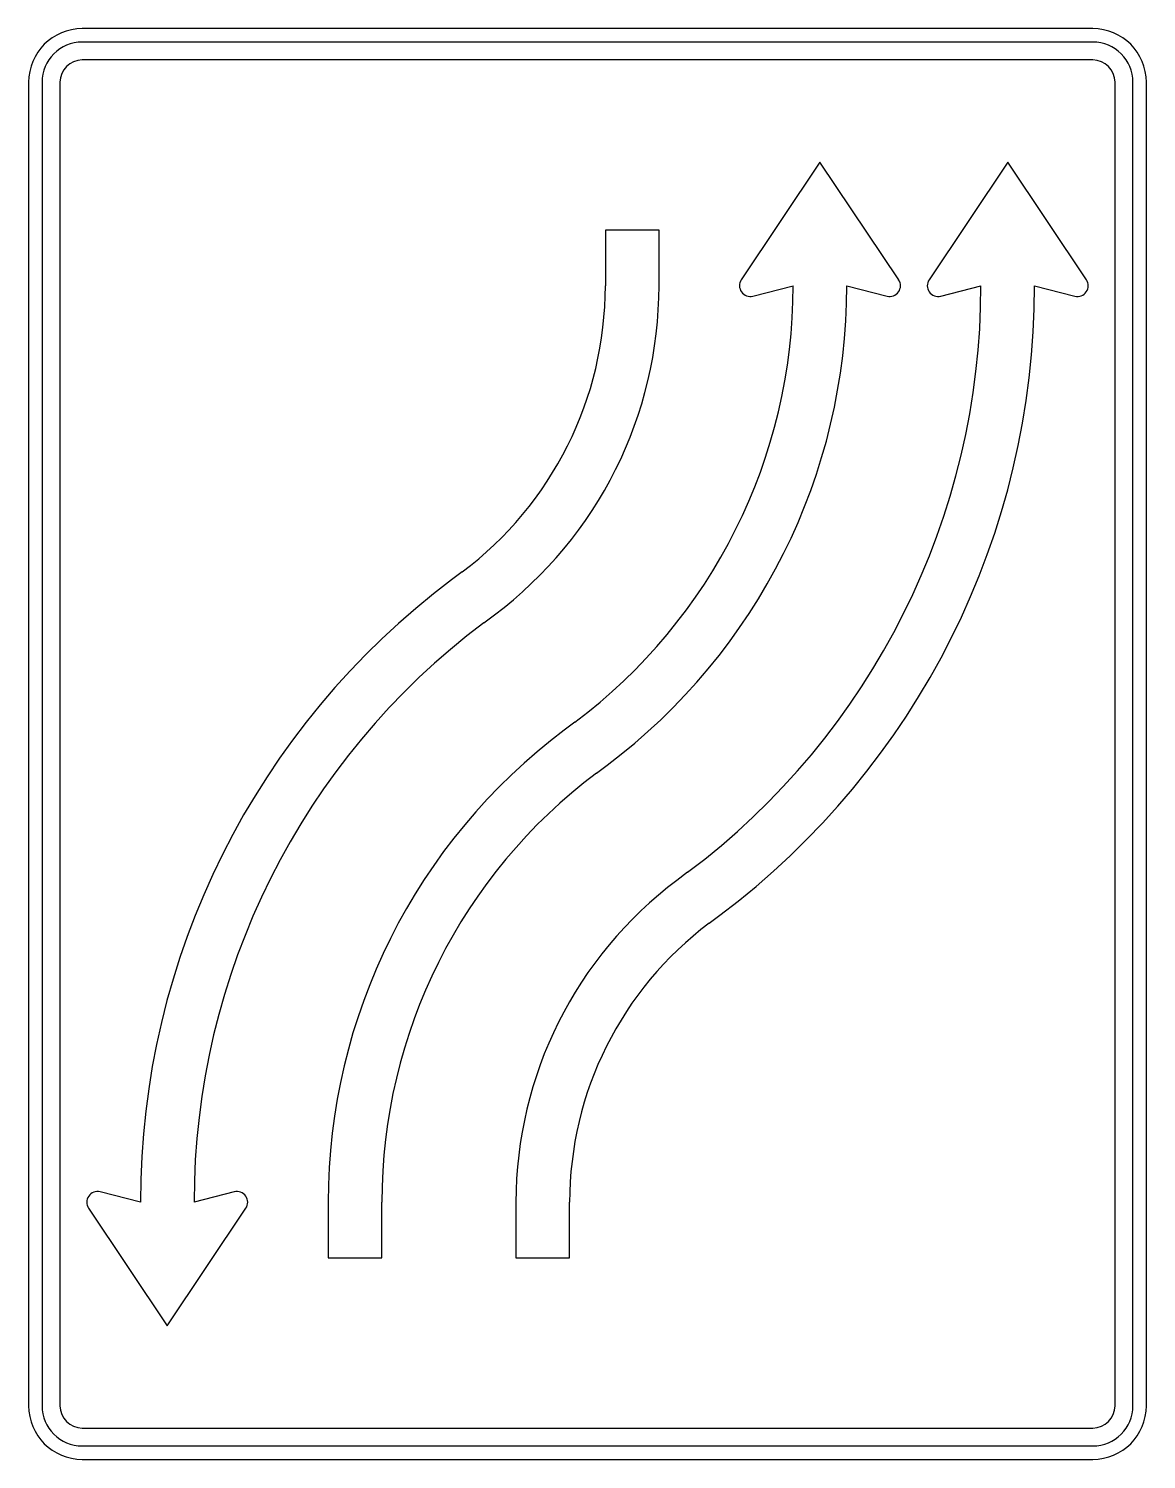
# Model space of a CAD drawing. Extents: x 0 to 1250, y 0 to 1600.
import ezdxf

# ---------------------------------------------------------------- set-up
doc = ezdxf.new("R2010")
doc.units = 0
doc.header["$LTSCALE"] = 25
doc.linetypes.add('AUSGEZOGEN', pattern=[0])
doc.layers.get('0').update_dxf_attribs({"linetype": 'AUSGEZOGEN'})

msp = doc.modelspace()

# ---------------------------------------------------------------- linework, layer by layer
for p, q in [((1190, 1600), (60, 1600)), ((1190, 1585), (60, 1585)), ((1190, 1565), (60, 1565)), ((0, 1540), (0, 60)), ((15, 1540), (15, 60)), ((35, 1540), (35, 60)), ((1215, 60), (1215, 1540)), ((1235, 60), (1235, 1540)), ((1250, 60), (1250, 1540)), ((885, 1450.5), (797, 1319.2)), ((973, 1319.2), (885, 1450.5)), ((1095, 1450.5), (1007, 1319.2)), ((1183, 1319.2), (1095, 1450.5)), ((705, 1374.5), (645, 1374.5)), ((645, 1374.5), (645, 1312.5)), ((705, 1312.5), (705, 1374.5)), ((810, 1300.9), (855, 1312.5)), ((915, 1312.5), (960, 1300.9)), ((1020, 1300.9), (1065, 1312.5)), ((1125, 1312.5), (1170, 1300.9)), ((485, 992.5), (473, 983.5)), ((509, 935.5), (521, 944.5)), ((611, 824.5), (599, 815.5)), ((635, 767.5), (647, 776.5)), ((737, 656.5), (725, 647.5)), ((761, 599.5), (773, 608.5)), ((125, 287.5), (80, 299.1)), ((230, 299.1), (185, 287.5)), ((67, 280.8), (155, 149.5)), ((155, 149.5), (243, 280.8)), ((335, 287.5), (335, 225.5)), ((395, 225.5), (395, 287.5)), ((545, 287.5), (545, 225.5)), ((605, 225.5), (605, 287.5)), ((335, 225.5), (395, 225.5)), ((545, 225.5), (605, 225.5)), ((60, 35), (1190, 35)), ((60, 15), (1190, 15)), ((60, 0), (1190, 0))]:
    msp.add_line(p, q)
for centre, radius, start, end in [((60, 1540), 60, 90, 180), ((1190, 1540), 60, 0, 90), ((60, 1540), 45, 90, 180), ((1190, 1540), 45, 0, 90), ((60, 1540), 25, 90, 180), ((1190, 1540), 25, 0, 90), ((245, 1312.5), 400, 306.87, 360), ((245, 1312.5), 460, 306.87, 360), ((245, 1312.5), 610, 306.87, 360), ((245, 1312.5), 670, 306.87, 360), ((245, 1312.5), 820, 306.87, 360), ((245, 1312.5), 880, 306.87, 360), ((807, 1312.5), 12, 146.195, 284.475), ((963, 1312.5), 12, 255.525, 393.805), ((1017, 1312.5), 12, 146.195, 284.475), ((1173, 1312.5), 12, 255.525, 393.805), ((995, 287.5), 870, 126.87, 180), ((995, 287.5), 810, 126.87, 180), ((995, 287.5), 660, 126.87, 180), ((995, 287.5), 600, 126.87, 180), ((995, 287.5), 450, 126.87, 180), ((995, 287.5), 390, 126.87, 180), ((77, 287.5), 12, 75.525, 213.805), ((233, 287.5), 12, 326.195, 464.475), ((60, 60), 60, 180, 270), ((60, 60), 45, 180, 270), ((60, 60), 25, 180, 270), ((1190, 60), 60, 270, 360), ((1190, 60), 45, 270, 360), ((1190, 60), 25, 270, 360)]:
    msp.add_arc(centre, radius, start, end)

doc.saveas('drawing.dxf')
